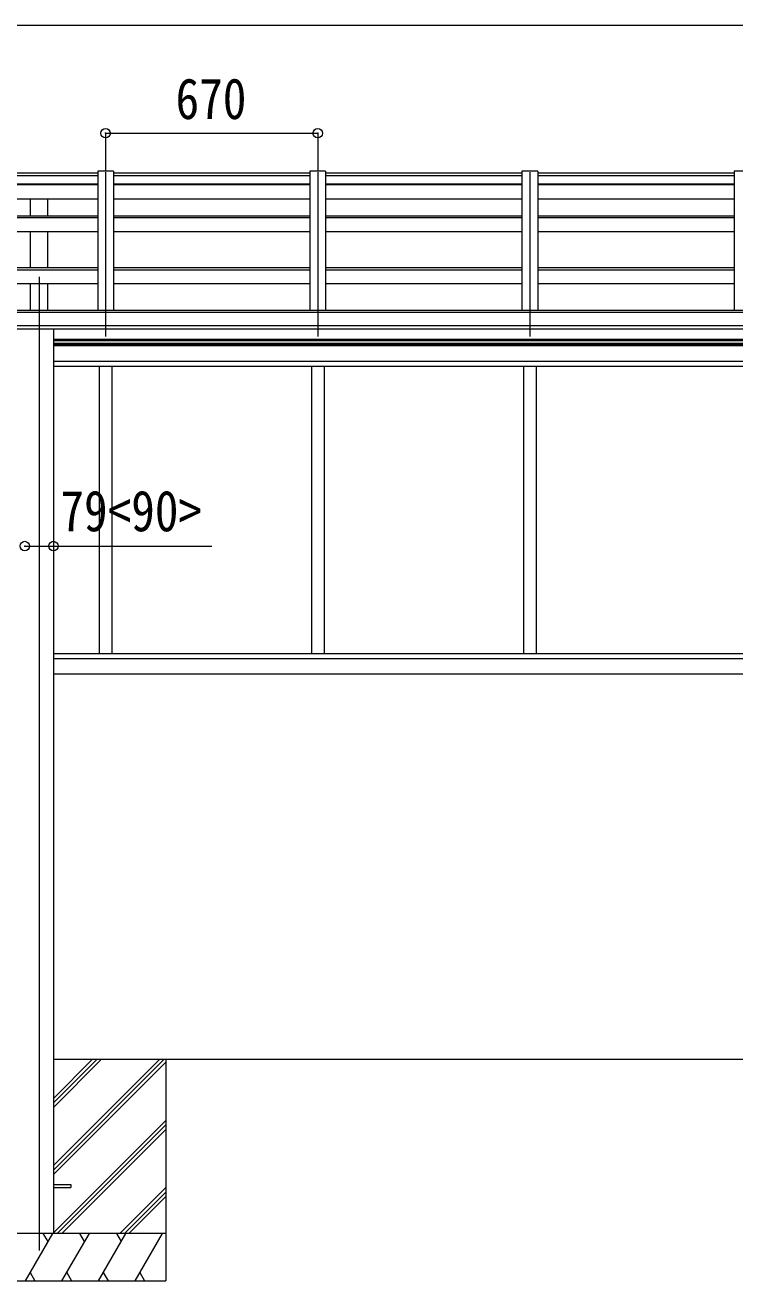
# Model space of a CAD drawing. Units: millimetres at full size, sheet at 1:30; details may follow other scales. Extents: x -8385 to 8479, y -5853 to 5787.
# Drawn here: x 2382 to 4623, y -906 to 3061 of the extents above; entities that cross this region are included whole.
import ezdxf
from ezdxf.enums import TextEntityAlignment as Align

# ---------------------------------------------------------------- set-up
doc = ezdxf.new("R2010")
doc.units = ezdxf.units.MM
doc.header["$LTSCALE"] = 30
doc.header["$PDMODE"] = 32
doc.header["$PDSIZE"] = 30
for name, color, linetype, lineweight in [('0-0_0', 7, 'Continuous', 9), ('0-1_本体', 4, 'Continuous', 9), ('0-2_部品', 7, 'Continuous', 9), ('0-8_PARTS2', 2, 'Continuous', 9), ('0-A_寸法', 6, 'Continuous', 9), ('1-1_GLASS', 4, 'Continuous', 9)]:
    doc.layers.add(name, color=color, linetype=linetype, lineweight=lineweight)
doc.styles.add('ＭＳ ゴシック', font='')
doc.styles.get('ＭＳ ゴシック').set_extended_font_data('MS Gothic')

msp = doc.modelspace()

# ---------------------------------------------------------------- linework, layer by layer
at = {"layer": '0-0_0'}
for p, q in [((2470.85, -541.77), (2806.88, -205.74)), ((2470.85, -555.91), (2821.02, -205.74)), ((2470.85, -357.92), (2623.03, -205.74)), ((2470.85, -343.78), (2608.89, -205.74)), ((2470.85, -329.64), (2594.75, -205.74)), ((2470.85, -205.74), (6918.81, -205.74)), ((2470.85, -570.05), (2825.65, -215.26)), ((2825.65, -205.74), (2825.65, -905.74)), ((2470.85, -753.9), (2825.65, -399.1)), ((2483.15, -755.74), (2825.65, -413.25)), ((2497.29, -755.74), (2825.65, -427.39)), ((2681.14, -755.74), (2825.65, -611.24)), ((2695.28, -755.74), (2825.65, -625.38)), ((2709.43, -755.74), (2825.65, -639.52)), ((2825.65, -755.74), (2025.65, -755.74)), ((2382.35, -905.74), (2468.95, -755.74)), ((2453.95, -781.73), (2438.95, -755.74)), ((2497.82, -905.74), (2584.42, -755.74)), ((2569.42, -781.72), (2554.42, -755.74)), ((2613.29, -905.74), (2699.89, -755.74)), ((2669.89, -755.74), (2684.89, -781.72)), ((2728.76, -905.74), (2815.36, -755.74)), ((2025.65, -905.74), (2825.65, -905.74)), ((2397.35, -879.76), (2412.35, -905.74)), ((2512.82, -879.76), (2527.82, -905.74)), ((2628.29, -879.76), (2643.29, -905.74)), ((2743.76, -879.76), (2758.76, -905.74))]:
    msp.add_line(p, q, dxfattribs=at)
at = {"layer": '0-1_本体'}
for p, q in [((1990.65, 2586.46), (2610.65, 2586.46)), ((2610.65, 2599.46), (2610.65, 2160.17)), ((2660.65, 2599.46), (2610.65, 2599.46)), ((2660.65, 2599.46), (2660.65, 2160.17)), ((2660.65, 2586.46), (3280.65, 2586.46)), ((3280.65, 2599.46), (3280.65, 2160.17)), ((3330.65, 2599.46), (3280.65, 2599.46)), ((3330.65, 2599.46), (3330.65, 2160.17)), ((3330.65, 2586.46), (3950.65, 2586.46)), ((3950.65, 2599.46), (3950.65, 2160.17)), ((4000.65, 2599.46), (3950.65, 2599.46)), ((4000.65, 2599.46), (4000.65, 2160.17)), ((4000.65, 2586.46), (4620.65, 2586.46)), ((4620.65, 2599.46), (4620.65, 2160.17)), ((4670.65, 2599.46), (4620.65, 2599.46)), ((1990.65, 2559.75), (2610.65, 2559.75)), ((1990.65, 2557.17), (2610.65, 2557.17)), ((2660.65, 2559.75), (3280.65, 2559.75)), ((2660.65, 2557.17), (3280.65, 2557.17)), ((3330.65, 2559.75), (3950.65, 2559.75)), ((3330.65, 2557.17), (3950.65, 2557.17)), ((4000.65, 2559.75), (4620.65, 2559.75)), ((4000.65, 2557.17), (4620.65, 2557.17)), ((1990.65, 2512.43), (2610.65, 2512.43)), ((2398.15, 2458.7), (2398.15, 2512.43)), ((2453.15, 2458.7), (2453.15, 2512.43)), ((2660.65, 2512.43), (3280.65, 2512.43)), ((3330.65, 2512.43), (3950.65, 2512.43)), ((4000.65, 2512.43), (4620.65, 2512.43)), ((1990.65, 2458.7), (2610.65, 2458.7)), ((1990.65, 2453.13), (2610.65, 2453.13)), ((2660.65, 2458.7), (3280.65, 2458.7)), ((2660.65, 2453.13), (3280.65, 2453.13)), ((3330.65, 2458.7), (3950.65, 2458.7)), ((3330.65, 2453.13), (3950.65, 2453.13)), ((4000.65, 2458.7), (4620.65, 2458.7)), ((4000.65, 2453.13), (4620.65, 2453.13)), ((1990.65, 2409.14), (2610.65, 2409.14)), ((2398.15, 2295.05), (2398.15, 2409.14)), ((2453.15, 2295.05), (2453.15, 2409.14)), ((2660.65, 2409.14), (3280.65, 2409.14)), ((3330.65, 2409.14), (3950.65, 2409.14)), ((4000.65, 2409.14), (4620.65, 2409.14)), ((1990.65, 2295.05), (2610.65, 2295.05)), ((1990.65, 2288.25), (2610.65, 2288.25)), ((2660.65, 2295.05), (3280.65, 2295.05)), ((2660.65, 2288.25), (3280.65, 2288.25)), ((3330.65, 2295.05), (3950.65, 2295.05)), ((3330.65, 2288.25), (3950.65, 2288.25)), ((4000.65, 2295.05), (4620.65, 2295.05)), ((4000.65, 2288.25), (4620.65, 2288.25)), ((1990.65, 2244.7), (2610.65, 2244.7)), ((2398.15, 2160.17), (2398.15, 2244.7)), ((2453.15, 2160.17), (2453.15, 2244.7)), ((2660.65, 2244.7), (3280.65, 2244.7)), ((3330.65, 2244.7), (3950.65, 2244.7)), ((4000.65, 2244.7), (4620.65, 2244.7)), ((6649.15, 2153.47), (1302.15, 2153.47)), ((6625.65, 2160.17), (1325.65, 2160.17)), ((1302.15, 2112.24), (6649.15, 2112.24)), ((6649.15, 2100.4), (1302.15, 2100.47)), ((2470.85, 2100.3), (2470.85, -755.77))]:
    msp.add_line(p, q, dxfattribs=at)
at = {"layer": '0-2_部品'}
for p, q in [((2610.45, 2593.39), (1990.45, 2593.39)), ((3280.45, 2593.39), (2660.45, 2593.39)), ((3950.45, 2593.39), (3330.45, 2593.39)), ((4620.45, 2593.39), (4000.45, 2593.39))]:
    msp.add_line(p, q, dxfattribs=at)
at = {"layer": '0-2_部品', "color": 4}
for p, q in [((2470.45, -601.23), (2525.45, -601.23)), ((2470.45, -610.23), (2525.45, -610.23)), ((2525.45, -601.23), (2525.45, -610.23))]:
    msp.add_line(p, q, dxfattribs=at)
at = {"layer": '0-8_PARTS2'}
for p, q in [((2635.65, 2596.33), (2635.65, 2077.05)), ((3305.65, 2596.33), (3305.65, 2077.05)), ((3975.65, 2596.33), (3975.65, 2077.05)), ((2425.65, 2265.85), (2425.65, -809.38))]:
    msp.add_line(p, q, dxfattribs=at)
at = {"layer": '0-A_寸法'}
for p, q in [((1275.66, 3061.16), (6675.64, 3061.16)), ((2635.65, 2719.73), (2635.65, 2602.12)), ((2635.65, 2719.73), (3305.65, 2719.73)), ((3305.65, 2719.73), (3305.65, 2602.12)), ((2380.45, 1415.52), (2470.85, 1415.52)), ((2470.85, 1415.52), (2970.85, 1415.52))]:
    msp.add_line(p, q, dxfattribs=at)
for p in [(2635.65, 2719.73), (3305.65, 2719.73), (2380.45, 1415.52), (2470.85, 1415.52)]:
    msp.add_point(p, dxfattribs=at)
at = {"layer": '1-1_GLASS'}
for p, q in [((2470.85, 2068.86), (5480.45, 2068.86)), ((2470.85, 2065.36), (5480.45, 2065.36)), ((2470.85, 2056.36), (5480.45, 2056.36)), ((2470.85, 2052.86), (5480.45, 2052.86)), ((5480.45, 2047.86), (2470.85, 2047.86)), ((2470.85, 1999.36), (5480.45, 1999.36)), ((2470.85, 1983.36), (5480.45, 1983.36)), ((2615.65, 1983.36), (2615.65, 1076.36)), ((2655.65, 1983.36), (2655.65, 1076.36)), ((3285.65, 1983.36), (3285.65, 1076.36)), ((3325.65, 1983.36), (3325.65, 1076.36)), ((3955.65, 1983.36), (3955.65, 1076.36)), ((3995.65, 1983.36), (3995.65, 1076.36)), ((2470.85, 1076.36), (5480.45, 1076.36)), ((2470.85, 1060.36), (5480.45, 1060.36)), ((2470.85, 1011.86), (5480.45, 1011.86))]:
    msp.add_line(p, q, dxfattribs=at)

# ---------------------------------------------------------------- texts
at = {"layer": '0-A_寸法', "color": 7, "style": 'ＭＳ ゴシック', "width": 0.85}
for s, p in [('670', (2856.65, 2725.73)), ('79<90>', (2492.85, 1423.52))]:
    msp.add_text(s, height=129, dxfattribs=at).set_placement(p, align=Align.BOTTOM_LEFT)

doc.saveas('drawing.dxf')
